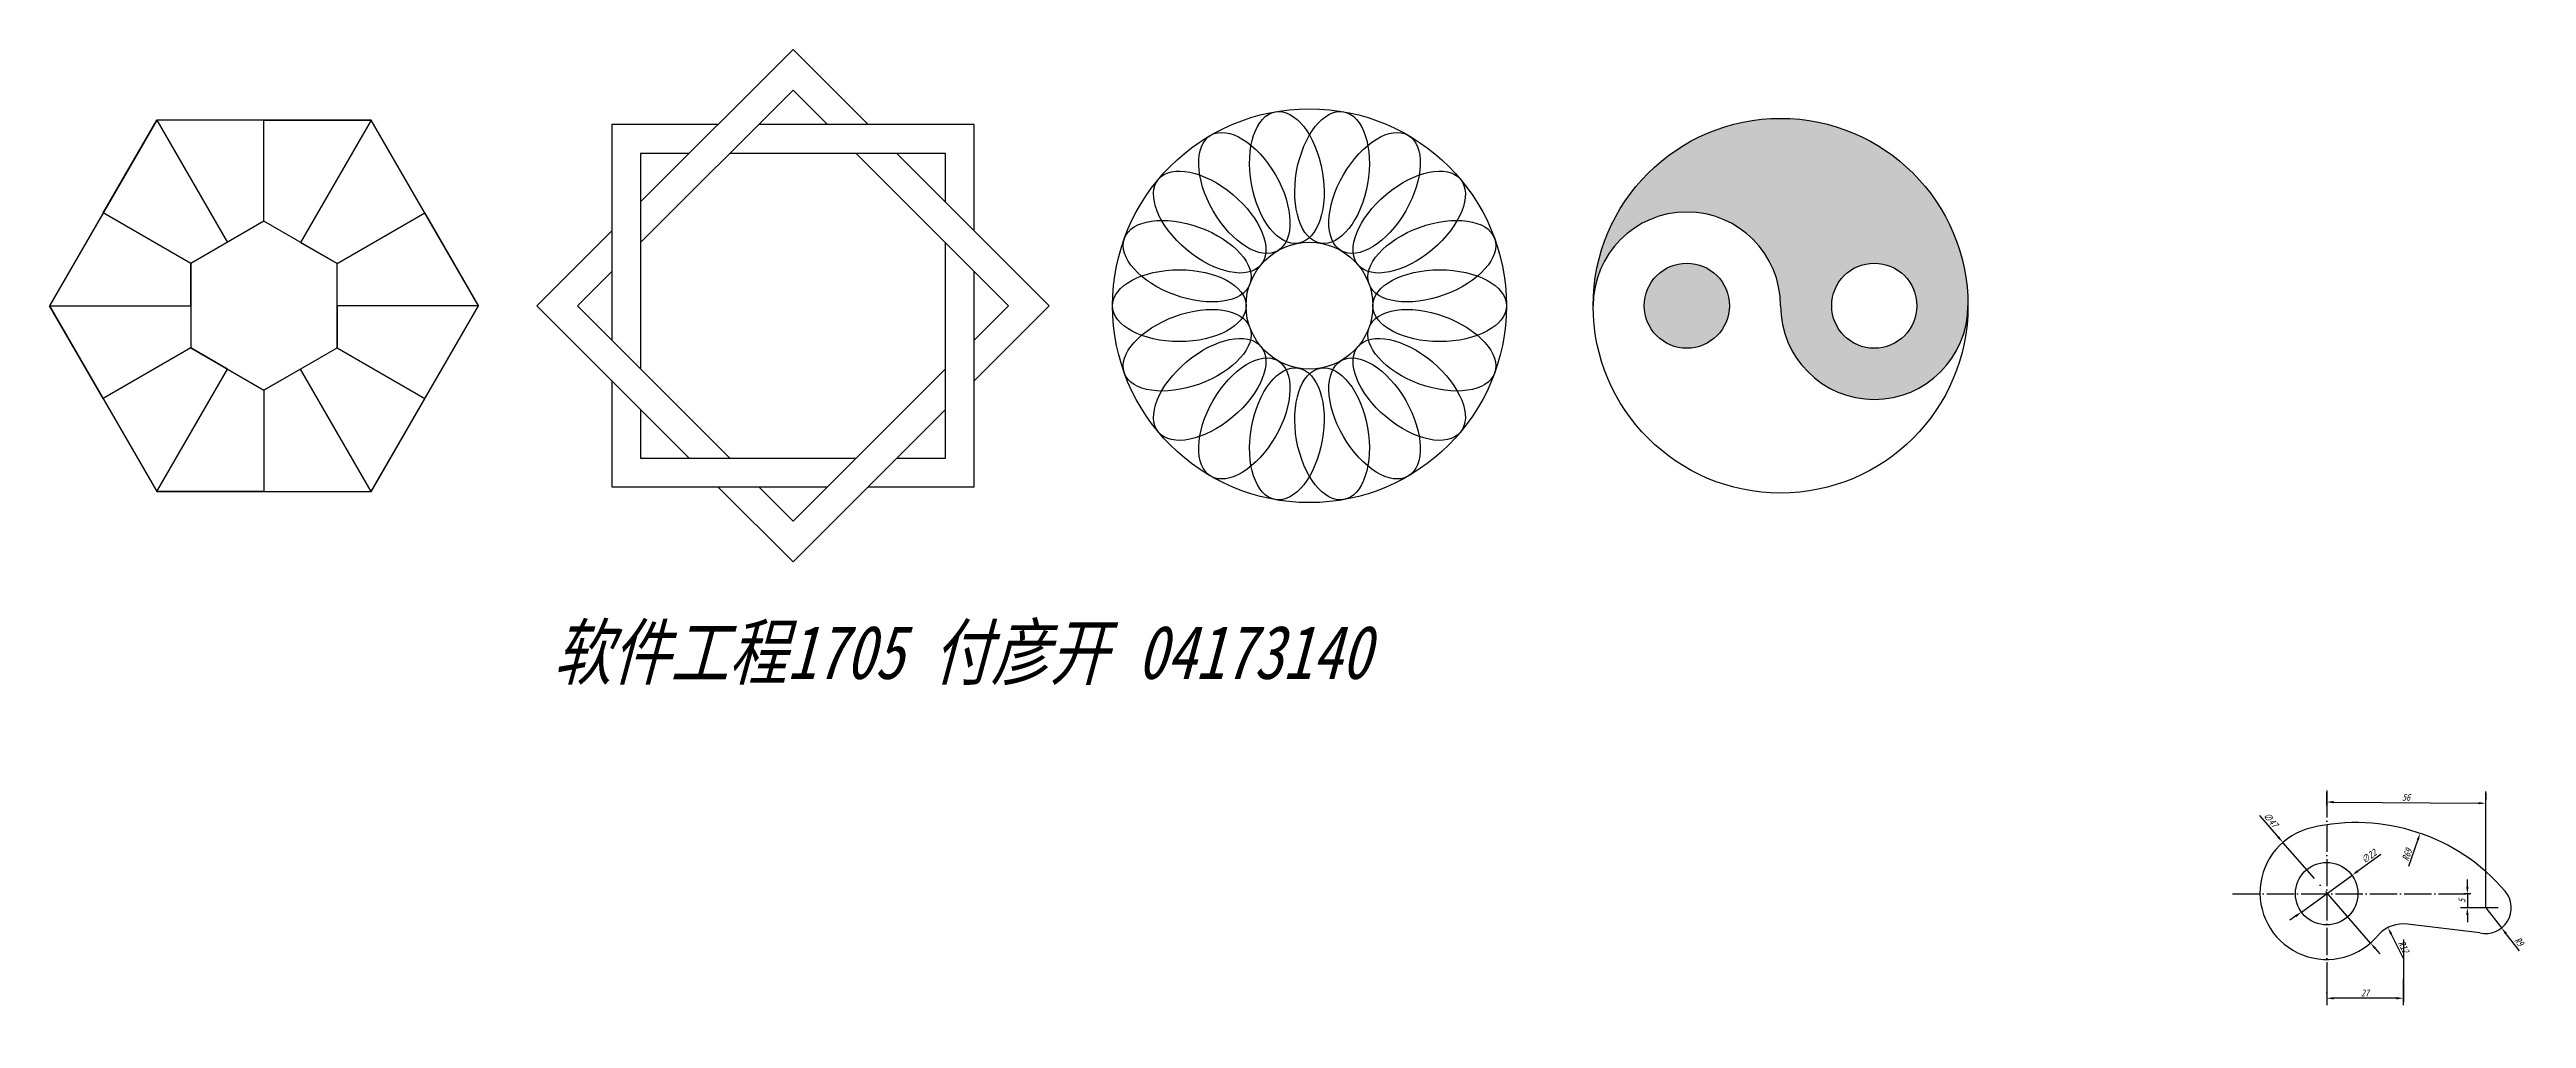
# Model space of a CAD drawing. Header units: millimetres. Extents: x 2342 to 4184, y 1452 to 1806.
# Drawn here: x 2342 to 3215, y 1452 to 1793 of the extents above; entities that cross this region are included whole.
import ezdxf

# ---------------------------------------------------------------- set-up
doc = ezdxf.new("R2010")
doc.units = ezdxf.units.MM
doc.linetypes.add('ACAD_ISO04W100', pattern=[30, 24, -3, 0, -3])
doc.layers.get('0').update_dxf_attribs({"lineweight": 30})
doc.layers.add('点划线', color=7, linetype='ACAD_ISO04W100')
doc.layers.add('细实线', color=7, linetype='Continuous')
doc.styles.get("Standard").update_dxf_attribs({"font": 'simfang.ttf', "width": 0.8, "oblique": 15})
doc.dimstyles.new('ISO-25', dxfattribs={"dimtxt": 2.5, "dimasz": 2.5, "dimexe": 1.25, "dimexo": 0.625, "dimtad": 1, "dimtxsty": 'Standard', "dimcen": 2.5, "dimadec": 0, "dimazin": 0, "dimtfac": 1, "dimtmove": 0, "dimatfit": 3, "dimfxl": 1, "dimarcsym": 0})

# ---------------------------------------------------------------- blocks, each defined once
blk = doc.blocks.new('*D25')
at = {"layer": 'Defpoints', "color": 0, "linetype": 'Continuous', "lineweight": -3, "transparency": 16777216}
for p in [(3177.14, 1517.27), (3154.61, 1452.06)]:
    blk.add_point(p, dxfattribs=at)
at = {"layer": '细实线', "color": 0, "linetype": 'Continuous', "lineweight": -2, "transparency": 16777216}
blk.add_line((3173.15, 1505.72), (3176.33, 1514.91), dxfattribs=at)
at = {"layer": '细实线', "color": 0, "linetype": 'Continuous', "lineweight": -3, "transparency": 16777216}
blk.add_solid([(3175.93, 1515.05), (3176.72, 1514.77), (3177.14, 1517.27)], dxfattribs=at)
at = {"layer": '细实线', "color": 0, "linetype": 'Continuous', "lineweight": -3, "transparency": 16777216, "insert": (3172.53, 1509.75), "char_height": 2.5, "attachment_point": 5, "rotation": 70.93486}
blk.add_mtext('R69', dxfattribs=at)
blk = doc.blocks.new('*D26')
at = {"layer": 'Defpoints', "color": 0, "linetype": 'ACAD_ISO04W100', "lineweight": -3, "transparency": 16777216}
for p in [(3153.15, 1502.47), (3135.33, 1489.56)]:
    blk.add_point(p, dxfattribs=at)
at = {"layer": '点划线', "color": 0, "linetype": 'ACAD_ISO04W100', "lineweight": -2, "transparency": 16777216}
for p, q in [((3163.29, 1509.82), (3155.17, 1503.93)), ((3135.33, 1489.56), (3153.15, 1502.47)), ((3133.31, 1488.09), (3131.28, 1486.63))]:
    blk.add_line(p, q, dxfattribs=at)
at = {"layer": '点划线', "color": 0, "linetype": 'ACAD_ISO04W100', "lineweight": -3, "transparency": 16777216}
for points in [[(3154.93, 1504.27), (3155.42, 1503.6), (3153.15, 1502.47)], [(3133.06, 1488.43), (3133.55, 1487.76), (3135.33, 1489.56)]]:
    blk.add_solid(points, dxfattribs=at)
at = {"layer": '点划线', "color": 0, "linetype": 'ACAD_ISO04W100', "lineweight": -3, "transparency": 16777216, "insert": (3159.09, 1509.2), "char_height": 2.5, "attachment_point": 5, "rotation": 35.91932}
blk.add_mtext('∅22', dxfattribs=at)
blk = doc.blocks.new('*D27')
at = {"layer": 'Defpoints', "color": 0, "linetype": 'ACAD_ISO04W100', "lineweight": -3, "transparency": 16777216}
for p in [(3128.81, 1514.09), (3159.67, 1478.64)]:
    blk.add_point(p, dxfattribs=at)
at = {"layer": '点划线', "color": 0, "linetype": 'ACAD_ISO04W100', "lineweight": -2, "transparency": 16777216}
for p, q in [((3120.57, 1523.55), (3127.17, 1515.97)), ((3159.67, 1478.64), (3128.81, 1514.09)), ((3161.31, 1476.75), (3162.95, 1474.86))]:
    blk.add_line(p, q, dxfattribs=at)
at = {"layer": '点划线', "color": 0, "linetype": 'ACAD_ISO04W100', "lineweight": -3, "transparency": 16777216}
for points in [[(3127.48, 1516.25), (3126.85, 1515.7), (3128.81, 1514.09)], [(3161.62, 1477.02), (3160.99, 1476.48), (3159.67, 1478.64)]]:
    blk.add_solid(points, dxfattribs=at)
at = {"layer": '点划线', "color": 0, "linetype": 'ACAD_ISO04W100', "lineweight": -3, "transparency": 16777216, "insert": (3124.54, 1522), "char_height": 2.5, "attachment_point": 5, "rotation": 311.03564}
blk.add_mtext('∅47', dxfattribs=at)
blk = doc.blocks.new('*D28')
at = {"layer": 'Defpoints', "color": 0, "linetype": 'ACAD_ISO04W100', "lineweight": -3, "transparency": 16777216}
for p in [(3165.79, 1484.08), (3171.24, 1473.38)]:
    blk.add_point(p, dxfattribs=at)
at = {"layer": '点划线', "color": 0, "linetype": 'ACAD_ISO04W100', "lineweight": -2, "transparency": 16777216}
blk.add_line((3171.33, 1473.2), (3166.93, 1481.85), dxfattribs=at)
at = {"layer": '点划线', "color": 0, "linetype": 'ACAD_ISO04W100', "lineweight": -3, "transparency": 16777216}
blk.add_solid([(3167.3, 1482.04), (3166.56, 1481.66), (3165.79, 1484.08)], dxfattribs=at)
at = {"layer": '点划线', "color": 0, "linetype": 'ACAD_ISO04W100', "lineweight": -3, "transparency": 16777216, "insert": (3171.37, 1477.27), "char_height": 2.5, "attachment_point": 5, "rotation": 296.97866}
blk.add_mtext('R12', dxfattribs=at)
blk = doc.blocks.new('*D29')
at = {"layer": 'Defpoints', "color": 0, "linetype": 'ACAD_ISO04W100', "lineweight": -3, "transparency": 16777216}
for p in [(3200.24, 1491.01), (3205.82, 1483.95)]:
    blk.add_point(p, dxfattribs=at)
at = {"layer": '点划线', "color": 0, "linetype": 'ACAD_ISO04W100', "lineweight": -2, "transparency": 16777216}
for p, q in [((3200.24, 1491.01), (3205.82, 1483.95)), ((3212.19, 1475.88), (3207.36, 1481.99))]:
    blk.add_line(p, q, dxfattribs=at)
at = {"layer": '点划线', "color": 0, "linetype": 'ACAD_ISO04W100', "lineweight": -3, "transparency": 16777216}
blk.add_solid([(3207.69, 1482.25), (3207.04, 1481.73), (3205.82, 1483.95)], dxfattribs=at)
at = {"layer": '点划线', "color": 0, "linetype": 'ACAD_ISO04W100', "lineweight": -3, "transparency": 16777216, "insert": (3212.04, 1479.13), "char_height": 2.5, "attachment_point": 5, "rotation": 308.28457}
blk.add_mtext('R9', dxfattribs=at)
blk = doc.blocks.new('*D30')
at = {"layer": 'Defpoints', "color": 0, "linetype": 'Continuous', "lineweight": -3, "transparency": 16777216}
for p in [(3195.62, 1496.01), (3193.78, 1491.01), (3195.62, 1491.01)]:
    blk.add_point(p, dxfattribs=at)
at = {"layer": '细实线', "color": 0, "linetype": 'Continuous', "lineweight": -2, "transparency": 16777216}
for p, q in [((3193.78, 1498.51), (3193.78, 1501.01)), ((3195, 1496.01), (3192.53, 1496.01)), ((3193.78, 1496.01), (3193.78, 1491.01)), ((3195, 1491.01), (3192.53, 1491.01)), ((3193.78, 1488.51), (3193.78, 1486.01))]:
    blk.add_line(p, q, dxfattribs=at)
at = {"layer": '细实线', "color": 0, "linetype": 'Continuous', "lineweight": -3, "transparency": 16777216}
for points in [[(3193.36, 1498.51), (3194.2, 1498.51), (3193.78, 1496.01)], [(3193.36, 1488.51), (3194.2, 1488.51), (3193.78, 1491.01)]]:
    blk.add_solid(points, dxfattribs=at)
at = {"layer": '细实线', "color": 0, "linetype": 'Continuous', "lineweight": -3, "transparency": 16777216, "insert": (3191.88, 1493.51), "char_height": 2.5, "attachment_point": 5, "rotation": 90}
blk.add_mtext('5', dxfattribs=at)
blk = doc.blocks.new('*D31')
at = {"layer": 'Defpoints', "color": 0, "linetype": 'Continuous', "lineweight": -3, "transparency": 16777216}
for p in [(3144.24, 1532.41), (3200.21, 1527.88), (3200.24, 1532)]:
    blk.add_point(p, dxfattribs=at)
at = {"layer": '细实线', "color": 0, "linetype": 'Continuous', "lineweight": -2, "transparency": 16777216}
for p, q in [((3144.23, 1531.79), (3144.2, 1527.04)), ((3146.71, 1528.27), (3197.71, 1527.9)), ((3200.23, 1531.38), (3200.2, 1526.63))]:
    blk.add_line(p, q, dxfattribs=at)
at = {"layer": '细实线', "color": 0, "linetype": 'Continuous', "lineweight": -3, "transparency": 16777216}
for points in [[(3146.71, 1528.69), (3146.71, 1527.85), (3144.21, 1528.29)], [(3197.71, 1528.31), (3197.71, 1527.48), (3200.21, 1527.88)]]:
    blk.add_solid(points, dxfattribs=at)
at = {"layer": '细实线', "color": 0, "linetype": 'Continuous', "lineweight": -3, "transparency": 16777216, "insert": (3172.22, 1529.98), "char_height": 2.5, "attachment_point": 5, "rotation": 359.58123}
blk.add_mtext('56', dxfattribs=at)
blk = doc.blocks.new('*D32')
at = {"layer": 'Defpoints', "color": 0, "linetype": 'Continuous', "lineweight": -3, "transparency": 16777216}
for p in [(3171.24, 1480.48), (3144.24, 1466.01), (3144.24, 1459.18)]:
    blk.add_point(p, dxfattribs=at)
at = {"layer": '细实线', "color": 0, "linetype": 'Continuous', "lineweight": -2, "transparency": 16777216}
for p, q in [((3171.24, 1479.86), (3171.24, 1457.93)), ((3144.24, 1465.38), (3144.24, 1457.93)), ((3168.74, 1459.18), (3146.74, 1459.18))]:
    blk.add_line(p, q, dxfattribs=at)
at = {"layer": '细实线', "color": 0, "linetype": 'Continuous', "lineweight": -3, "transparency": 16777216}
for points in [[(3146.74, 1459.6), (3146.74, 1458.76), (3144.24, 1459.18)], [(3168.74, 1459.6), (3168.74, 1458.76), (3171.24, 1459.18)]]:
    blk.add_solid(points, dxfattribs=at)
at = {"layer": '细实线', "color": 0, "linetype": 'Continuous', "lineweight": -3, "transparency": 16777216, "insert": (3157.74, 1461.06), "char_height": 2.5, "attachment_point": 5}
blk.add_mtext('27', dxfattribs=at)
blk = doc.blocks.new('*U33')
at = {"layer": '细实线', "linetype": 'Continuous', "lineweight": 30}
blk.add_ellipse((0, 0), major_axis=(-23.51, 0), ratio=0.538972, dxfattribs=at)
blk = doc.blocks.new('*U34')
at = {"layer": '细实线', "color": 0, "linetype": 'ByBlock', "lineweight": -2, "transparency": 16777216}
for p, rotation in [((2785.79, 1748.29), 99.99999999999986), ((2801.71, 1748.29), 79.99999999999991), ((2770.82, 1742.85), 119.9999999999998), ((2816.68, 1742.85), 59.99999999999996), ((2758.62, 1732.61), 139.9999999999999), ((2828.88, 1732.61), 39.99999999999999), ((2750.66, 1718.82), 159.9999999999998), ((2836.84, 1718.82), 19.99999999999998), ((2747.9, 1703.14), 180), ((2750.66, 1687.45), 199.9999999999997), ((2836.84, 1687.45), 339.9999999999995), ((2758.62, 1673.66), 219.9999999999997), ((2828.88, 1673.66), 319.9999999999995), ((2770.82, 1663.43), 239.9999999999996), ((2816.68, 1663.43), 299.9999999999995), ((2785.79, 1657.98), 259.9999999999996), ((2801.71, 1657.98), 279.9999999999996)]:
    blk.add_blockref('*U33', p, dxfattribs=dict(at, rotation=rotation))
blk.add_blockref('*U33', (2839.61, 1703.14), dxfattribs=at)

msp = doc.modelspace()

# ---------------------------------------------------------------- hatches: boundary and pattern name
h = msp.add_hatch(color=256)
h.dxf.hatch_style = 1
h.paths.add_polyline_path([(2885.917, 1703.137, -1), (2951.917, 1703.137, 1), (3017.917, 1703.137, 1)])
h.paths.add_polyline_path([(2999.91, 1703.137, -1), (2969.924, 1703.137, -1)], flags=16)
h.paths.add_polyline_path([(2933.91, 1703.137, 1), (2903.924, 1703.137, 1)], flags=17)

# ---------------------------------------------------------------- linework, layer by layer
msp.add_line((3198.127, 1482.266), (3172.657, 1485.297))
for centre, radius in [((2951.917, 1703.137), 66), ((2918.917, 1703.137), 14.993), ((2984.917, 1703.137), 14.993), ((3144.239, 1496.015), 11)]:
    msp.add_circle(centre, radius)
for centre, radius, start, end in [((2918.917, 1703.137), 33, 0, 180), ((2984.917, 1703.137), 33, 180, 0), ((3144.239, 1496.361), 23.5, 103.169874, 321.650087), ((3154.606, 1452.058), 69, 40.486808, 103.169874), ((3200.239, 1491.015), 9, 256.425502, 40.486808), ((3171.239, 1473.381), 12, 83.212751, 135.578019)]:
    msp.add_arc(centre, radius, start, end)
at = {"layer": '点划线', "linetype": 'ACAD_ISO04W100', "lineweight": -3, "ltscale": 0.4}
for p, q in [((3144.239, 1532.412), (3144.239, 1456.69)), ((3111.027, 1496.015), (3195.623, 1496.015))]:
    msp.add_line(p, q, dxfattribs=at)
at = {"layer": '细实线', "linetype": 'Continuous', "lineweight": -3}
for p, q in [((2361.215, 1735.833), (2380.092, 1768.529)), ((2380.092, 1768.529), (2404.968, 1725.444)), ((2417.847, 1732.879), (2417.847, 1768.529)), ((2417.847, 1768.529), (2455.601, 1768.529)), ((2455.601, 1768.529), (2430.725, 1725.444)), ((2392.089, 1718.008), (2361.215, 1735.833)), ((2443.604, 1718.008), (2474.478, 1735.833)), ((2474.478, 1735.833), (2493.355, 1703.137)), ((2430.725, 1725.444), (2443.604, 1718.008)), ((2392.089, 1703.137), (2392.089, 1718.008)), ((2361.215, 1670.441), (2342.338, 1703.137)), ((2342.338, 1703.137), (2392.089, 1703.137)), ((2493.355, 1703.137), (2443.604, 1703.137)), ((2443.604, 1703.137), (2443.604, 1688.265)), ((2392.089, 1688.265), (2361.215, 1670.441)), ((2404.968, 1680.83), (2392.089, 1688.265)), ((2443.604, 1688.265), (2474.478, 1670.441)), ((2380.092, 1637.744), (2404.968, 1680.83)), ((2430.725, 1680.83), (2417.847, 1673.394)), ((2455.601, 1637.744), (2430.725, 1680.83)), ((2417.847, 1673.394), (2417.847, 1637.744)), ((2474.478, 1670.441), (2455.601, 1637.744)), ((2417.847, 1637.744), (2380.092, 1637.744)), ((3200.239, 1491.015), (3200.239, 1532.003)), ((3204.635, 1491.015), (3191.321, 1491.015)), ((3171.239, 1456.69), (3171.239, 1466.008))]:
    msp.add_line(p, q, dxfattribs=at)
at = {"layer": '细实线', "linetype": 'Continuous', "lineweight": 30}
for points in [[(2630.582, 1766.945), (2604.151, 1793.376), (2550.48, 1739.705)], [(2577.721, 1766.945), (2540.343, 1766.945), (2540.343, 1691.044)], [(2667.96, 1729.567), (2667.96, 1766.945), (2592.058, 1766.945)], [(2667.96, 1676.706), (2694.39, 1703.137), (2640.72, 1756.808)], [(2540.343, 1729.567), (2513.912, 1703.137), (2567.583, 1649.466)], [(2630.582, 1639.328), (2667.96, 1639.328), (2667.96, 1715.23)], [(2540.343, 1676.706), (2540.343, 1639.328), (2616.244, 1639.328)], [(2577.721, 1639.328), (2604.151, 1612.898), (2657.822, 1666.568)]]:
    msp.add_lwpolyline(points, dxfattribs=at)
at = {"layer": '细实线', "linetype": 'Continuous', "lineweight": -3}
for points in [[(2616.244, 1766.945), (2604.151, 1779.039), (2550.48, 1725.368)], [(2567.583, 1756.808), (2550.48, 1756.808), (2550.48, 1680.906)], [(2657.822, 1739.705), (2657.822, 1756.808), (2581.92, 1756.808)], [(2667.96, 1691.044), (2680.053, 1703.137), (2626.382, 1756.808)], [(2640.72, 1649.466), (2657.822, 1649.466), (2657.822, 1725.368)], [(2540.343, 1715.23), (2528.249, 1703.137), (2581.92, 1649.466)], [(2592.058, 1639.328), (2604.151, 1627.235), (2657.822, 1680.906)], [(2550.48, 1666.568), (2550.48, 1649.466), (2626.382, 1649.466)]]:
    msp.add_lwpolyline(points, dxfattribs=at)
at = {"layer": '细实线', "linetype": 'Continuous', "lineweight": 30}
for points in [[(2342.338, 1703.137), (2380.092, 1637.744), (2455.601, 1637.744), (2493.355, 1703.137), (2455.601, 1768.529), (2380.092, 1768.529)], [(2417.847, 1732.879), (2392.089, 1718.008), (2392.089, 1688.265), (2417.847, 1673.394), (2443.604, 1688.265), (2443.604, 1718.008)]]:
    msp.add_lwpolyline(points, close=True, dxfattribs=at)
for radius in [69.367, 22.343]:
    msp.add_circle((2786.022, 1703.137), radius, dxfattribs=at)

# ---------------------------------------------------------------- block references
msp.add_blockref('*U34', (-7.729, 0), dxfattribs=at)

# ---------------------------------------------------------------- texts
at = {"layer": '细实线', "linetype": 'Continuous', "lineweight": -3, "oblique": 15, "width": 0.8}
msp.add_text('软件工程1705 付彦开 04173140', height=18.85209, dxfattribs=at).set_placement((2519.764, 1571.656))

# ---------------------------------------------------------------- dimensions: what is measured, and where the dimension line sits
at = {"layer": '点划线', "linetype": 'ACAD_ISO04W100', "lineweight": -3}
for p1, p2, picture, middle in [((3159.667, 1478.635), (3128.81, 1514.088), '*D27', (3124.536, 1522.001)), ((3135.331, 1489.561), (3153.147, 1502.468), '*D26', (3159.087, 1509.205))]:
    dim = msp.add_diameter_dim_2p(p1=p1, p2=p2, dimstyle='ISO-25', dxfattribs=at)
    dim.commit()
    dim.dimension.update_dxf_attribs({"geometry": picture, "text_midpoint": middle})
dim = msp.add_radius_dim(center=(3171.239, 1473.381), mpoint=(3165.795, 1484.075), dimstyle='ISO-25', dxfattribs=at)
dim.commit()
dim.dimension.update_dxf_attribs({"geometry": '*D28', "text_midpoint": (3169.696, 1476.412), "dimtype": 164})
dim = msp.add_radius_dim(center=(3200.239, 1491.015), mpoint=(3205.815, 1483.95), dimstyle='ISO-25', dxfattribs=at)
dim.commit()
dim.dimension.update_dxf_attribs({"geometry": '*D29', "text_midpoint": (3212.043, 1479.129)})
at = {"layer": '细实线', "linetype": 'Continuous', "lineweight": -3}
dim = msp.add_aligned_dim(p1=(3144.239, 1532.412), p2=(3200.239, 1532.003), distance=-4.125, dimstyle='ISO-25', dxfattribs=at)
dim.commit()
dim.dimension.update_dxf_attribs({"geometry": '*D31', "text_midpoint": (3172.223, 1529.984)})
dim = msp.add_radius_dim(center=(3154.606, 1452.058), mpoint=(3177.144, 1517.273), dimstyle='ISO-25', dxfattribs=at)
dim.commit()
dim.dimension.update_dxf_attribs({"geometry": '*D25', "text_midpoint": (3174.33, 1509.131), "dimtype": 164})
dim = msp.add_linear_dim(base=(3193.779, 1491.015), p1=(3195.623, 1496.015), p2=(3195.623, 1491.015), angle=90, dimstyle='ISO-25', dxfattribs=at)
dim.commit()
dim.dimension.update_dxf_attribs({"geometry": '*D30', "text_midpoint": (3191.883, 1493.515)})
dim = msp.add_linear_dim(base=(3144.239, 1459.181), p1=(3171.239, 1480.485), p2=(3144.239, 1466.008), dimstyle='ISO-25', dxfattribs=at)
dim.commit()
dim.dimension.update_dxf_attribs({"geometry": '*D32', "text_midpoint": (3157.739, 1461.061)})

doc.saveas('drawing.dxf')
